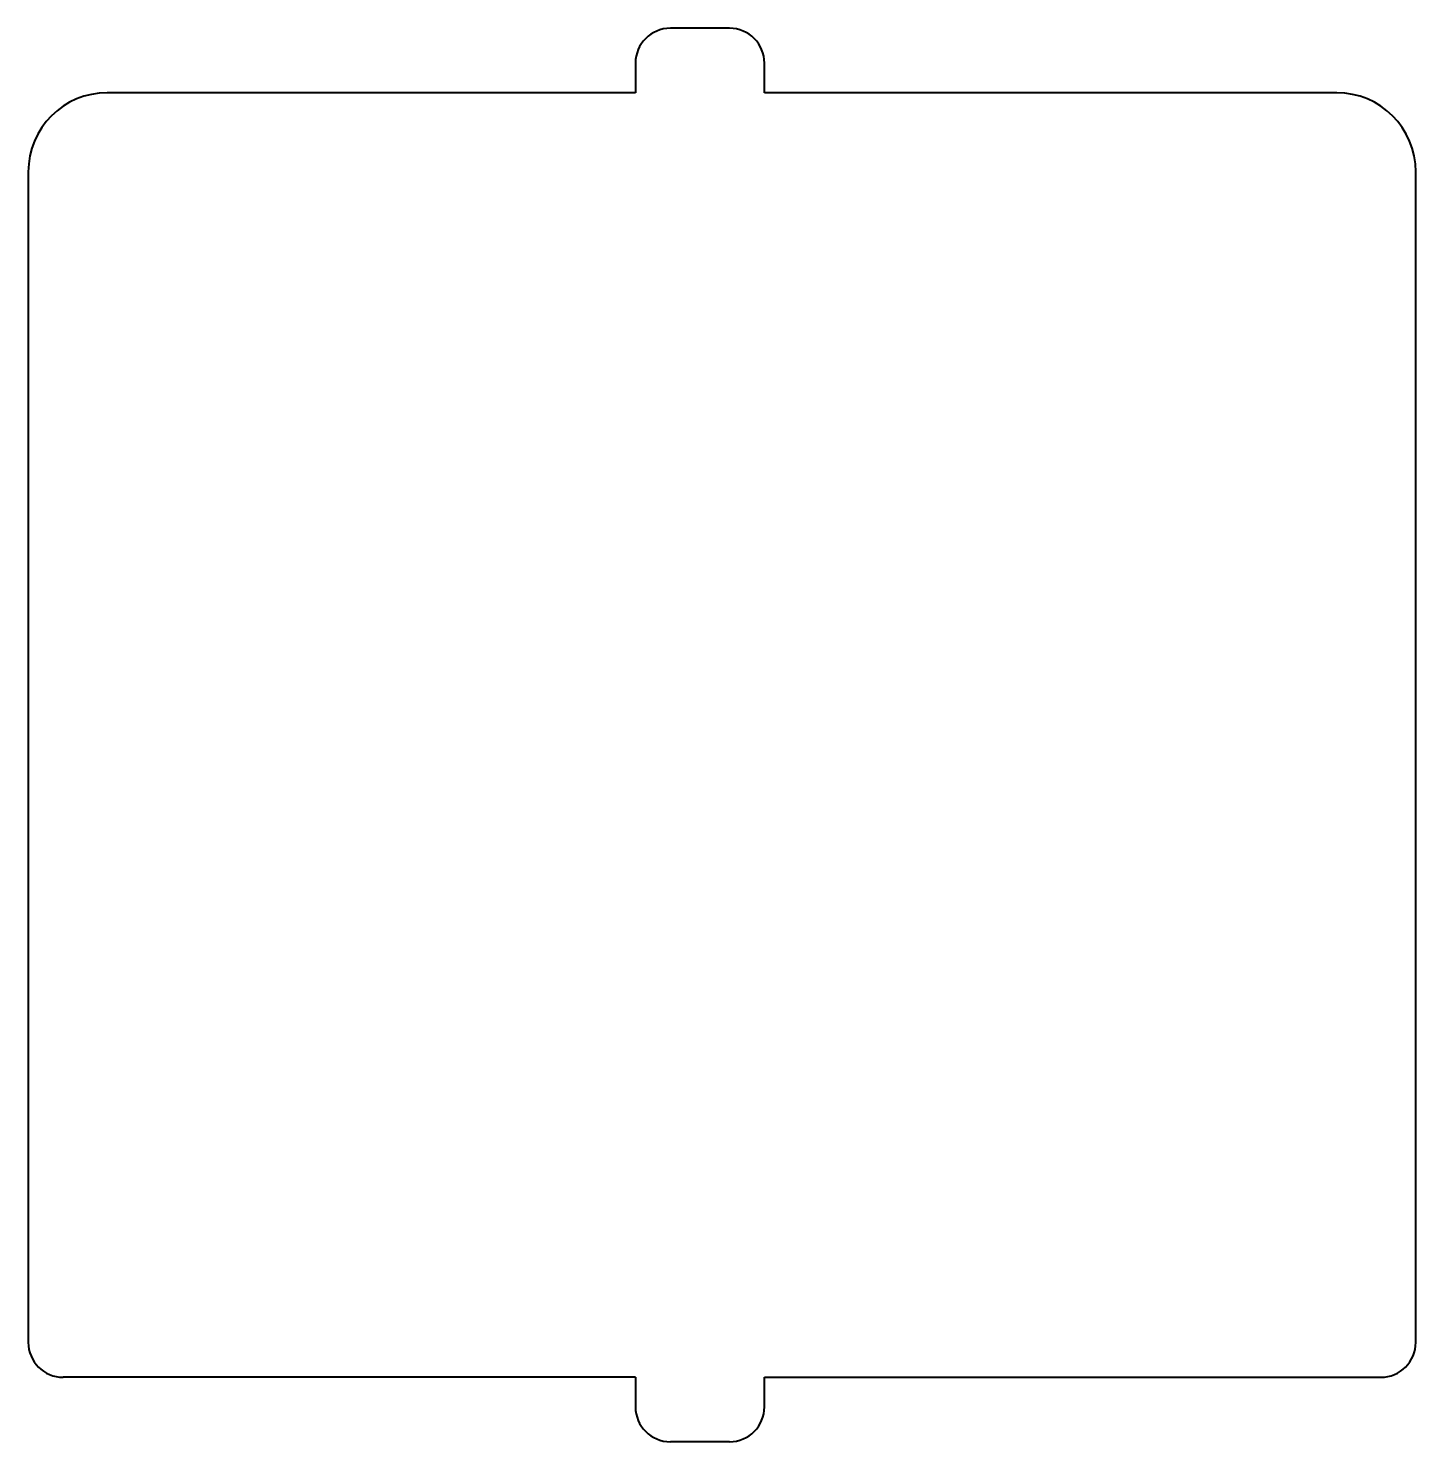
# Model space of a CAD drawing. Header units: inches. Extents: x -8.3 to 23.1, y -68.2 to -36.2.
import ezdxf

# ---------------------------------------------------------------- set-up
doc = ezdxf.new("R2010")
doc.units = ezdxf.units.IN
doc.header["$MEASUREMENT"] = 0
doc.layers.add('Visible', color=7, linetype='Continuous', lineweight=40)

msp = doc.modelspace()

# ---------------------------------------------------------------- linework, layer by layer
at = {"layer": 'Visible'}
for p, q in [((7.577, -36.223), (6.237, -36.223)), ((5.447, -37.013), (5.447, -37.683)), ((8.367, -37.683), (8.367, -37.013)), ((5.447, -37.683), (-6.513, -37.683)), ((21.327, -37.683), (8.367, -37.683)), ((-8.303, -39.473), (-8.303, -65.973)), ((23.117, -65.973), (23.117, -39.473)), ((5.447, -66.763), (-7.513, -66.763)), ((5.447, -66.763), (5.447, -67.433)), ((8.367, -67.433), (8.367, -66.763)), ((8.367, -66.763), (22.327, -66.763)), ((7.577, -68.223), (6.237, -68.223))]:
    msp.add_line(p, q, dxfattribs=at)
for centre, radius, start, end in [((6.237, -37.013), 0.79, 90, 180), ((7.577, -37.013), 0.79, 0, 90), ((-6.513, -39.473), 1.79, 90, 180), ((21.327, -39.473), 1.79, 0, 90), ((-7.513, -65.973), 0.79, 180, 270), ((22.327, -65.973), 0.79, 270, 0), ((6.237, -67.433), 0.79, 180, 270), ((7.577, -67.433), 0.79, 270, 0)]:
    msp.add_arc(centre, radius, start, end, dxfattribs=at)

doc.saveas('drawing.dxf')
